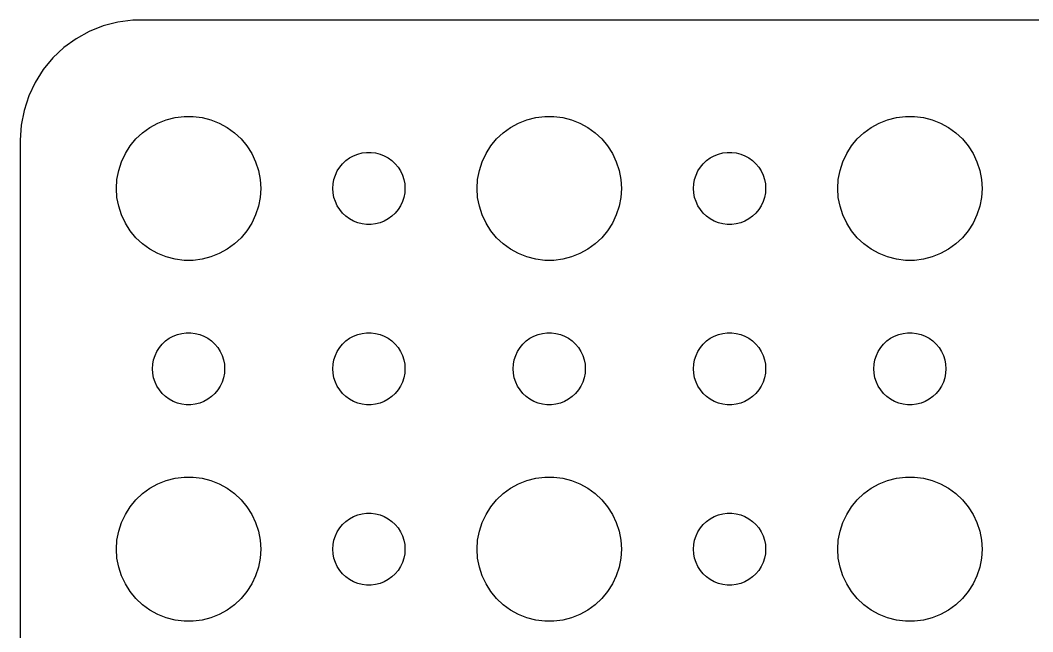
# Model space of a CAD drawing. Header units: metres. Extents: x -44 to 44, y 140 to 346.
# Drawn here: x -44.5 to -2.39, y 320.57 to 345.99 of the extents above; entities that cross this region are included whole.
import ezdxf

# ---------------------------------------------------------------- set-up
doc = ezdxf.new("R2010")
doc.units = ezdxf.units.M

msp = doc.modelspace()

# ---------------------------------------------------------------- linework, layer by layer
for p, q in [((-41.0451, 345.755), (-41.6289, 345.524)), ((-40.4369, 345.911), (-41.0451, 345.755)), ((-39.8139, 345.99), (-40.4369, 345.911)), ((39.8139, 345.99), (-39.8139, 345.99)), ((-41.6289, 345.524), (-42.1791, 345.222)), ((-42.1791, 345.222), (-42.6871, 344.853)), ((-42.6871, 344.853), (-43.1448, 344.423)), ((-43.1448, 344.423), (-43.5451, 343.939)), ((-43.5451, 343.939), (-43.8815, 343.409)), ((-43.8815, 343.409), (-44.1489, 342.841)), ((-44.1489, 342.841), (-44.3429, 342.243)), ((-44.3429, 342.243), (-44.4606, 341.627)), ((-38.427, 341.853), (-38.0621, 341.947)), ((-38.0621, 341.947), (-37.6884, 341.994)), ((-37.6884, 341.994), (-37.3116, 341.994)), ((-37.3116, 341.994), (-36.9379, 341.947)), ((-36.9379, 341.947), (-36.5729, 341.853)), ((-23.427, 341.853), (-23.0621, 341.947)), ((-23.0621, 341.947), (-22.6884, 341.994)), ((-22.6884, 341.994), (-22.3116, 341.994)), ((-22.3116, 341.994), (-21.9379, 341.947)), ((-21.9379, 341.947), (-21.5729, 341.853)), ((-8.42705, 341.853), (-8.06213, 341.947)), ((-8.06213, 341.947), (-7.68837, 341.994)), ((-7.68837, 341.994), (-7.31161, 341.994)), ((-7.31161, 341.994), (-6.93785, 341.947)), ((-6.93785, 341.947), (-6.57294, 341.853)), ((-44.4606, 341.627), (-44.5, 341)), ((-39.4123, 341.312), (-39.1075, 341.533)), ((-39.1075, 341.533), (-38.7773, 341.714)), ((-38.7773, 341.714), (-38.427, 341.853)), ((-36.5729, 341.853), (-36.2227, 341.714)), ((-36.2227, 341.714), (-35.8925, 341.533)), ((-35.8925, 341.533), (-35.5877, 341.312)), ((-24.4123, 341.312), (-24.1075, 341.533)), ((-24.1075, 341.533), (-23.7773, 341.714)), ((-23.7773, 341.714), (-23.427, 341.853)), ((-21.5729, 341.853), (-21.2227, 341.714)), ((-21.2227, 341.714), (-20.8925, 341.533)), ((-20.8925, 341.533), (-20.5877, 341.312)), ((-9.41226, 341.312), (-9.10747, 341.533)), ((-9.10747, 341.533), (-8.77733, 341.714)), ((-8.77733, 341.714), (-8.42705, 341.853)), ((-6.57294, 341.853), (-6.22266, 341.714)), ((-6.22266, 341.714), (-5.89252, 341.533)), ((-5.89252, 341.533), (-5.58772, 341.312)), ((-39.6869, 341.054), (-39.4123, 341.312)), ((-35.5877, 341.312), (-35.3131, 341.054)), ((-24.6869, 341.054), (-24.4123, 341.312)), ((-20.5877, 341.312), (-20.3131, 341.054)), ((-9.6869, 341.054), (-9.41226, 341.312)), ((-5.58772, 341.312), (-5.31308, 341.054)), ((-44.5, 341), (-44.5, 307)), ((-40.1289, 340.445), (-39.927, 340.763)), ((-39.927, 340.763), (-39.6869, 341.054)), ((-35.3131, 341.054), (-35.0729, 340.763)), ((-35.0729, 340.763), (-34.8711, 340.445)), ((-25.1289, 340.445), (-24.927, 340.763)), ((-24.927, 340.763), (-24.6869, 341.054)), ((-20.3131, 341.054), (-20.0729, 340.763)), ((-20.0729, 340.763), (-19.8711, 340.445)), ((-10.1289, 340.445), (-9.92705, 340.763)), ((-9.92705, 340.763), (-9.6869, 341.054)), ((-5.31308, 341.054), (-5.07294, 340.763)), ((-5.07294, 340.763), (-4.87108, 340.445)), ((-40.2893, 340.104), (-40.1289, 340.445)), ((-34.8711, 340.445), (-34.7107, 340.104)), ((-30.9561, 340.156), (-30.8037, 340.266)), ((-30.8037, 340.266), (-30.6387, 340.357)), ((-30.6387, 340.357), (-30.4635, 340.427)), ((-30.4635, 340.427), (-30.2811, 340.473)), ((-30.2811, 340.473), (-30.0942, 340.497)), ((-30.0942, 340.497), (-29.9058, 340.497)), ((-29.9058, 340.497), (-29.7189, 340.473)), ((-29.7189, 340.473), (-29.5365, 340.427)), ((-29.5365, 340.427), (-29.3613, 340.357)), ((-29.3613, 340.357), (-29.1963, 340.266)), ((-29.1963, 340.266), (-29.0439, 340.156)), ((-25.2893, 340.104), (-25.1289, 340.445)), ((-19.8711, 340.445), (-19.7107, 340.104)), ((-15.9561, 340.156), (-15.8037, 340.266)), ((-15.8037, 340.266), (-15.6387, 340.357)), ((-15.6387, 340.357), (-15.4635, 340.427)), ((-15.4635, 340.427), (-15.2811, 340.473)), ((-15.2811, 340.473), (-15.0942, 340.497)), ((-15.0942, 340.497), (-14.9058, 340.497)), ((-14.9058, 340.497), (-14.7189, 340.473)), ((-14.7189, 340.473), (-14.5365, 340.427)), ((-14.5365, 340.427), (-14.3613, 340.357)), ((-14.3613, 340.357), (-14.1963, 340.266)), ((-14.1963, 340.266), (-14.0439, 340.156)), ((-10.2893, 340.104), (-10.1289, 340.445)), ((-4.87108, 340.445), (-4.71066, 340.104)), ((-40.4057, 339.746), (-40.2893, 340.104)), ((-34.7107, 340.104), (-34.5942, 339.746)), ((-31.3145, 339.723), (-31.2135, 339.882)), ((-31.2135, 339.882), (-31.0934, 340.027)), ((-31.0934, 340.027), (-30.9561, 340.156)), ((-29.0439, 340.156), (-28.9065, 340.027)), ((-28.9065, 340.027), (-28.7865, 339.882)), ((-28.7865, 339.882), (-28.6855, 339.723)), ((-25.4057, 339.746), (-25.2893, 340.104)), ((-19.7107, 340.104), (-19.5942, 339.746)), ((-16.3145, 339.723), (-16.2135, 339.882)), ((-16.2135, 339.882), (-16.0934, 340.027)), ((-16.0934, 340.027), (-15.9561, 340.156)), ((-14.0439, 340.156), (-13.9065, 340.027)), ((-13.9065, 340.027), (-13.7865, 339.882)), ((-13.7865, 339.882), (-13.6855, 339.723)), ((-10.4057, 339.746), (-10.2893, 340.104)), ((-4.71066, 340.104), (-4.59424, 339.746)), ((-40.4763, 339.376), (-40.4057, 339.746)), ((-34.5942, 339.746), (-34.5237, 339.376)), ((-31.4529, 339.373), (-31.3947, 339.552)), ((-31.3947, 339.552), (-31.3145, 339.723)), ((-28.6855, 339.723), (-28.6053, 339.552)), ((-28.6053, 339.552), (-28.5471, 339.373)), ((-25.4763, 339.376), (-25.4057, 339.746)), ((-19.5942, 339.746), (-19.5237, 339.376)), ((-16.4529, 339.373), (-16.3947, 339.552)), ((-16.3947, 339.552), (-16.3145, 339.723)), ((-13.6855, 339.723), (-13.6053, 339.552)), ((-13.6053, 339.552), (-13.5471, 339.373)), ((-10.4763, 339.376), (-10.4057, 339.746)), ((-4.59424, 339.746), (-4.52365, 339.376)), ((-40.5, 339), (-40.4763, 339.376)), ((-40.4763, 338.624), (-40.5, 339)), ((-34.5237, 339.376), (-34.5, 339)), ((-34.5, 339), (-34.5237, 338.624)), ((-31.5, 339), (-31.4882, 339.188)), ((-31.4882, 338.812), (-31.5, 339)), ((-31.4882, 339.188), (-31.4529, 339.373)), ((-28.5471, 339.373), (-28.5118, 339.188)), ((-28.5118, 339.188), (-28.5, 339)), ((-28.5, 339), (-28.5118, 338.812)), ((-25.5, 339), (-25.4763, 339.376)), ((-25.4763, 338.624), (-25.5, 339)), ((-19.5237, 339.376), (-19.5, 339)), ((-19.5, 339), (-19.5237, 338.624)), ((-16.5, 339), (-16.4882, 339.188)), ((-16.4882, 338.812), (-16.5, 339)), ((-16.4882, 339.188), (-16.4529, 339.373)), ((-13.5471, 339.373), (-13.5118, 339.188)), ((-13.5118, 339.188), (-13.5, 339)), ((-13.5, 339), (-13.5118, 338.812)), ((-10.5, 339), (-10.4763, 339.376)), ((-10.4763, 338.624), (-10.5, 339)), ((-4.52365, 339.376), (-4.5, 339)), ((-4.5, 339), (-4.52365, 338.624)), ((-40.4057, 338.254), (-40.4763, 338.624)), ((-34.5237, 338.624), (-34.5942, 338.254)), ((-31.4529, 338.627), (-31.4882, 338.812)), ((-31.3947, 338.448), (-31.4529, 338.627)), ((-28.5471, 338.627), (-28.6053, 338.448)), ((-28.5118, 338.812), (-28.5471, 338.627)), ((-25.4057, 338.254), (-25.4763, 338.624)), ((-19.5237, 338.624), (-19.5942, 338.254)), ((-16.4529, 338.627), (-16.4882, 338.812)), ((-16.3947, 338.448), (-16.4529, 338.627)), ((-13.5471, 338.627), (-13.6053, 338.448)), ((-13.5118, 338.812), (-13.5471, 338.627)), ((-10.4057, 338.254), (-10.4763, 338.624)), ((-4.52365, 338.624), (-4.59424, 338.254)), ((-40.2893, 337.896), (-40.4057, 338.254)), ((-34.5942, 338.254), (-34.7107, 337.896)), ((-31.3145, 338.277), (-31.3947, 338.448)), ((-31.2135, 338.118), (-31.3145, 338.277)), ((-28.6855, 338.277), (-28.7865, 338.118)), ((-28.6053, 338.448), (-28.6855, 338.277)), ((-25.2893, 337.896), (-25.4057, 338.254)), ((-19.5942, 338.254), (-19.7107, 337.896)), ((-16.3145, 338.277), (-16.3947, 338.448)), ((-16.2135, 338.118), (-16.3145, 338.277)), ((-13.6855, 338.277), (-13.7865, 338.118)), ((-13.6053, 338.448), (-13.6855, 338.277)), ((-10.2893, 337.896), (-10.4057, 338.254)), ((-4.59424, 338.254), (-4.71066, 337.896)), ((-40.1289, 337.555), (-40.2893, 337.896)), ((-34.7107, 337.896), (-34.8711, 337.555)), ((-31.0934, 337.973), (-31.2135, 338.118)), ((-30.9561, 337.844), (-31.0934, 337.973)), ((-30.8037, 337.734), (-30.9561, 337.844)), ((-30.6387, 337.643), (-30.8037, 337.734)), ((-29.1963, 337.734), (-29.3613, 337.643)), ((-29.0439, 337.844), (-29.1963, 337.734)), ((-28.9065, 337.973), (-29.0439, 337.844)), ((-28.7865, 338.118), (-28.9065, 337.973)), ((-25.1289, 337.555), (-25.2893, 337.896)), ((-19.7107, 337.896), (-19.8711, 337.555)), ((-16.0934, 337.973), (-16.2135, 338.118)), ((-15.9561, 337.844), (-16.0934, 337.973)), ((-15.8037, 337.734), (-15.9561, 337.844)), ((-15.6387, 337.643), (-15.8037, 337.734)), ((-14.1963, 337.734), (-14.3613, 337.643)), ((-14.0439, 337.844), (-14.1963, 337.734)), ((-13.9065, 337.973), (-14.0439, 337.844)), ((-13.7865, 338.118), (-13.9065, 337.973)), ((-10.1289, 337.555), (-10.2893, 337.896)), ((-4.71066, 337.896), (-4.87108, 337.555)), ((-39.927, 337.237), (-40.1289, 337.555)), ((-34.8711, 337.555), (-35.0729, 337.237)), ((-30.4635, 337.573), (-30.6387, 337.643)), ((-30.2811, 337.527), (-30.4635, 337.573)), ((-30.0942, 337.503), (-30.2811, 337.527)), ((-29.9058, 337.503), (-30.0942, 337.503)), ((-29.7189, 337.527), (-29.9058, 337.503)), ((-29.5365, 337.573), (-29.7189, 337.527)), ((-29.3613, 337.643), (-29.5365, 337.573)), ((-24.927, 337.237), (-25.1289, 337.555)), ((-19.8711, 337.555), (-20.0729, 337.237)), ((-15.4635, 337.573), (-15.6387, 337.643)), ((-15.2811, 337.527), (-15.4635, 337.573)), ((-15.0942, 337.503), (-15.2811, 337.527)), ((-14.9058, 337.503), (-15.0942, 337.503)), ((-14.7189, 337.527), (-14.9058, 337.503)), ((-14.5365, 337.573), (-14.7189, 337.527)), ((-14.3613, 337.643), (-14.5365, 337.573)), ((-9.92705, 337.237), (-10.1289, 337.555)), ((-4.87108, 337.555), (-5.07294, 337.237)), ((-39.6869, 336.946), (-39.927, 337.237)), ((-39.4123, 336.688), (-39.6869, 336.946)), ((-35.3131, 336.946), (-35.5877, 336.688)), ((-35.0729, 337.237), (-35.3131, 336.946)), ((-24.6869, 336.946), (-24.927, 337.237)), ((-24.4123, 336.688), (-24.6869, 336.946)), ((-20.3131, 336.946), (-20.5877, 336.688)), ((-20.0729, 337.237), (-20.3131, 336.946)), ((-9.6869, 336.946), (-9.92705, 337.237)), ((-9.41226, 336.688), (-9.6869, 336.946)), ((-5.31308, 336.946), (-5.58772, 336.688)), ((-5.07294, 337.237), (-5.31308, 336.946)), ((-39.1075, 336.467), (-39.4123, 336.688)), ((-38.7773, 336.286), (-39.1075, 336.467)), ((-35.8925, 336.467), (-36.2227, 336.286)), ((-35.5877, 336.688), (-35.8925, 336.467)), ((-24.1075, 336.467), (-24.4123, 336.688)), ((-23.7773, 336.286), (-24.1075, 336.467)), ((-20.8925, 336.467), (-21.2227, 336.286)), ((-20.5877, 336.688), (-20.8925, 336.467)), ((-9.10747, 336.467), (-9.41226, 336.688)), ((-8.77733, 336.286), (-9.10747, 336.467)), ((-5.89252, 336.467), (-6.22266, 336.286)), ((-5.58772, 336.688), (-5.89252, 336.467)), ((-38.427, 336.147), (-38.7773, 336.286)), ((-38.0621, 336.053), (-38.427, 336.147)), ((-37.6884, 336.006), (-38.0621, 336.053)), ((-36.9379, 336.053), (-37.3116, 336.006)), ((-36.5729, 336.147), (-36.9379, 336.053)), ((-36.2227, 336.286), (-36.5729, 336.147)), ((-23.427, 336.147), (-23.7773, 336.286)), ((-23.0621, 336.053), (-23.427, 336.147)), ((-22.6884, 336.006), (-23.0621, 336.053)), ((-21.9379, 336.053), (-22.3116, 336.006)), ((-21.5729, 336.147), (-21.9379, 336.053)), ((-21.2227, 336.286), (-21.5729, 336.147)), ((-8.42705, 336.147), (-8.77733, 336.286)), ((-8.06213, 336.053), (-8.42705, 336.147)), ((-7.68837, 336.006), (-8.06213, 336.053)), ((-6.93785, 336.053), (-7.31161, 336.006)), ((-6.57294, 336.147), (-6.93785, 336.053)), ((-6.22266, 336.286), (-6.57294, 336.147)), ((-37.3116, 336.006), (-37.6884, 336.006)), ((-22.3116, 336.006), (-22.6884, 336.006)), ((-7.31161, 336.006), (-7.68837, 336.006)), ((-38.4561, 332.656), (-38.3037, 332.766)), ((-38.3037, 332.766), (-38.1387, 332.857)), ((-38.1387, 332.857), (-37.9635, 332.927)), ((-37.9635, 332.927), (-37.7811, 332.973)), ((-37.7811, 332.973), (-37.5942, 332.997)), ((-37.5942, 332.997), (-37.4058, 332.997)), ((-37.4058, 332.997), (-37.2189, 332.973)), ((-37.2189, 332.973), (-37.0365, 332.927)), ((-37.0365, 332.927), (-36.8613, 332.857)), ((-36.8613, 332.857), (-36.6963, 332.766)), ((-36.6963, 332.766), (-36.5439, 332.656)), ((-30.9561, 332.656), (-30.8037, 332.766)), ((-30.8037, 332.766), (-30.6387, 332.857)), ((-30.6387, 332.857), (-30.4635, 332.927)), ((-30.4635, 332.927), (-30.2811, 332.973)), ((-30.2811, 332.973), (-30.0942, 332.997)), ((-30.0942, 332.997), (-29.9058, 332.997)), ((-29.9058, 332.997), (-29.7189, 332.973)), ((-29.7189, 332.973), (-29.5365, 332.927)), ((-29.5365, 332.927), (-29.3613, 332.857)), ((-29.3613, 332.857), (-29.1963, 332.766)), ((-29.1963, 332.766), (-29.0439, 332.656)), ((-23.4561, 332.656), (-23.3037, 332.766)), ((-23.3037, 332.766), (-23.1387, 332.857)), ((-23.1387, 332.857), (-22.9635, 332.927)), ((-22.9635, 332.927), (-22.7811, 332.973)), ((-22.7811, 332.973), (-22.5942, 332.997)), ((-22.5942, 332.997), (-22.4058, 332.997)), ((-22.4058, 332.997), (-22.2189, 332.973)), ((-22.2189, 332.973), (-22.0365, 332.927)), ((-22.0365, 332.927), (-21.8613, 332.857)), ((-21.8613, 332.857), (-21.6963, 332.766)), ((-21.6963, 332.766), (-21.5439, 332.656)), ((-15.9561, 332.656), (-15.8037, 332.766)), ((-15.8037, 332.766), (-15.6387, 332.857)), ((-15.6387, 332.857), (-15.4635, 332.927)), ((-15.4635, 332.927), (-15.2811, 332.973)), ((-15.2811, 332.973), (-15.0942, 332.997)), ((-15.0942, 332.997), (-14.9058, 332.997)), ((-14.9058, 332.997), (-14.7189, 332.973)), ((-14.7189, 332.973), (-14.5365, 332.927)), ((-14.5365, 332.927), (-14.3613, 332.857)), ((-14.3613, 332.857), (-14.1963, 332.766)), ((-14.1963, 332.766), (-14.0439, 332.656)), ((-8.45613, 332.656), (-8.30373, 332.766)), ((-8.30373, 332.766), (-8.13866, 332.857)), ((-8.13866, 332.857), (-7.96352, 332.927)), ((-7.96352, 332.927), (-7.78107, 332.973)), ((-7.78107, 332.973), (-7.59418, 332.997)), ((-7.59418, 332.997), (-7.40581, 332.997)), ((-7.40581, 332.997), (-7.21892, 332.973)), ((-7.21892, 332.973), (-7.03647, 332.927)), ((-7.03647, 332.927), (-6.86133, 332.857)), ((-6.86133, 332.857), (-6.69626, 332.766)), ((-6.69626, 332.766), (-6.54385, 332.656)), ((-38.8145, 332.223), (-38.7135, 332.382)), ((-38.7135, 332.382), (-38.5934, 332.527)), ((-38.5934, 332.527), (-38.4561, 332.656)), ((-36.5439, 332.656), (-36.4065, 332.527)), ((-36.4065, 332.527), (-36.2865, 332.382)), ((-36.2865, 332.382), (-36.1855, 332.223)), ((-31.3145, 332.223), (-31.2135, 332.382)), ((-31.2135, 332.382), (-31.0934, 332.527)), ((-31.0934, 332.527), (-30.9561, 332.656)), ((-29.0439, 332.656), (-28.9065, 332.527)), ((-28.9065, 332.527), (-28.7865, 332.382)), ((-28.7865, 332.382), (-28.6855, 332.223)), ((-23.8145, 332.223), (-23.7135, 332.382)), ((-23.7135, 332.382), (-23.5934, 332.527)), ((-23.5934, 332.527), (-23.4561, 332.656)), ((-21.5439, 332.656), (-21.4065, 332.527)), ((-21.4065, 332.527), (-21.2865, 332.382)), ((-21.2865, 332.382), (-21.1855, 332.223)), ((-16.3145, 332.223), (-16.2135, 332.382)), ((-16.2135, 332.382), (-16.0934, 332.527)), ((-16.0934, 332.527), (-15.9561, 332.656)), ((-14.0439, 332.656), (-13.9065, 332.527)), ((-13.9065, 332.527), (-13.7865, 332.382)), ((-13.7865, 332.382), (-13.6855, 332.223)), ((-8.81445, 332.223), (-8.71352, 332.382)), ((-8.71352, 332.382), (-8.59344, 332.527)), ((-8.59344, 332.527), (-8.45613, 332.656)), ((-6.54385, 332.656), (-6.40654, 332.527)), ((-6.40654, 332.527), (-6.28647, 332.382)), ((-6.28647, 332.382), (-6.18553, 332.223)), ((-38.9882, 331.688), (-38.9529, 331.873)), ((-38.9529, 331.873), (-38.8947, 332.052)), ((-38.8947, 332.052), (-38.8145, 332.223)), ((-36.1855, 332.223), (-36.1053, 332.052)), ((-36.1053, 332.052), (-36.0471, 331.873)), ((-36.0471, 331.873), (-36.0118, 331.688)), ((-31.4882, 331.688), (-31.4529, 331.873)), ((-31.4529, 331.873), (-31.3947, 332.052)), ((-31.3947, 332.052), (-31.3145, 332.223)), ((-28.6855, 332.223), (-28.6053, 332.052)), ((-28.6053, 332.052), (-28.5471, 331.873)), ((-28.5471, 331.873), (-28.5118, 331.688)), ((-23.9882, 331.688), (-23.9529, 331.873)), ((-23.9529, 331.873), (-23.8947, 332.052)), ((-23.8947, 332.052), (-23.8145, 332.223)), ((-21.1855, 332.223), (-21.1053, 332.052)), ((-21.1053, 332.052), (-21.0471, 331.873)), ((-21.0471, 331.873), (-21.0118, 331.688)), ((-16.4882, 331.688), (-16.4529, 331.873)), ((-16.4529, 331.873), (-16.3947, 332.052)), ((-16.3947, 332.052), (-16.3145, 332.223)), ((-13.6855, 332.223), (-13.6053, 332.052)), ((-13.6053, 332.052), (-13.5471, 331.873)), ((-13.5471, 331.873), (-13.5118, 331.688)), ((-8.98816, 331.688), (-8.95287, 331.873)), ((-8.95287, 331.873), (-8.89465, 332.052)), ((-8.89465, 332.052), (-8.81445, 332.223)), ((-6.18553, 332.223), (-6.10533, 332.052)), ((-6.10533, 332.052), (-6.04712, 331.873)), ((-6.04712, 331.873), (-6.01183, 331.688)), ((-39, 331.5), (-38.9882, 331.688)), ((-38.9882, 331.312), (-39, 331.5)), ((-36.0118, 331.688), (-36, 331.5)), ((-36, 331.5), (-36.0118, 331.312)), ((-31.5, 331.5), (-31.4882, 331.688)), ((-31.4882, 331.312), (-31.5, 331.5)), ((-28.5118, 331.688), (-28.5, 331.5)), ((-28.5, 331.5), (-28.5118, 331.312)), ((-24, 331.5), (-23.9882, 331.688)), ((-23.9882, 331.312), (-24, 331.5)), ((-21.0118, 331.688), (-21, 331.5)), ((-21, 331.5), (-21.0118, 331.312)), ((-16.5, 331.5), (-16.4882, 331.688)), ((-16.4882, 331.312), (-16.5, 331.5)), ((-13.5118, 331.688), (-13.5, 331.5)), ((-13.5, 331.5), (-13.5118, 331.312)), ((-9, 331.5), (-8.98816, 331.688)), ((-8.98816, 331.312), (-9, 331.5)), ((-6.01183, 331.688), (-6, 331.5)), ((-6, 331.5), (-6.01183, 331.312)), ((-38.9529, 331.127), (-38.9882, 331.312)), ((-38.8947, 330.948), (-38.9529, 331.127)), ((-36.0471, 331.127), (-36.1053, 330.948)), ((-36.0118, 331.312), (-36.0471, 331.127)), ((-31.4529, 331.127), (-31.4882, 331.312)), ((-31.3947, 330.948), (-31.4529, 331.127)), ((-28.5471, 331.127), (-28.6053, 330.948)), ((-28.5118, 331.312), (-28.5471, 331.127)), ((-23.9529, 331.127), (-23.9882, 331.312)), ((-23.8947, 330.948), (-23.9529, 331.127)), ((-21.0471, 331.127), (-21.1053, 330.948)), ((-21.0118, 331.312), (-21.0471, 331.127)), ((-16.4529, 331.127), (-16.4882, 331.312)), ((-16.3947, 330.948), (-16.4529, 331.127)), ((-13.5471, 331.127), (-13.6053, 330.948)), ((-13.5118, 331.312), (-13.5471, 331.127)), ((-8.95287, 331.127), (-8.98816, 331.312)), ((-8.89465, 330.948), (-8.95287, 331.127)), ((-6.04712, 331.127), (-6.10533, 330.948)), ((-6.01183, 331.312), (-6.04712, 331.127)), ((-38.8145, 330.777), (-38.8947, 330.948)), ((-38.7135, 330.618), (-38.8145, 330.777)), ((-38.5934, 330.473), (-38.7135, 330.618)), ((-36.2865, 330.618), (-36.4065, 330.473)), ((-36.1855, 330.777), (-36.2865, 330.618)), ((-36.1053, 330.948), (-36.1855, 330.777)), ((-31.3145, 330.777), (-31.3947, 330.948)), ((-31.2135, 330.618), (-31.3145, 330.777)), ((-31.0934, 330.473), (-31.2135, 330.618)), ((-28.7865, 330.618), (-28.9065, 330.473)), ((-28.6855, 330.777), (-28.7865, 330.618)), ((-28.6053, 330.948), (-28.6855, 330.777)), ((-23.8145, 330.777), (-23.8947, 330.948)), ((-23.7135, 330.618), (-23.8145, 330.777)), ((-23.5934, 330.473), (-23.7135, 330.618)), ((-21.2865, 330.618), (-21.4065, 330.473)), ((-21.1855, 330.777), (-21.2865, 330.618)), ((-21.1053, 330.948), (-21.1855, 330.777)), ((-16.3145, 330.777), (-16.3947, 330.948)), ((-16.2135, 330.618), (-16.3145, 330.777)), ((-16.0934, 330.473), (-16.2135, 330.618)), ((-13.7865, 330.618), (-13.9065, 330.473)), ((-13.6855, 330.777), (-13.7865, 330.618)), ((-13.6053, 330.948), (-13.6855, 330.777)), ((-8.81445, 330.777), (-8.89465, 330.948)), ((-8.71352, 330.618), (-8.81445, 330.777)), ((-8.59344, 330.473), (-8.71352, 330.618)), ((-6.28647, 330.618), (-6.40654, 330.473)), ((-6.18553, 330.777), (-6.28647, 330.618)), ((-6.10533, 330.948), (-6.18553, 330.777)), ((-38.4561, 330.344), (-38.5934, 330.473)), ((-38.3037, 330.234), (-38.4561, 330.344)), ((-38.1387, 330.143), (-38.3037, 330.234)), ((-37.9635, 330.073), (-38.1387, 330.143)), ((-36.8613, 330.143), (-37.0365, 330.073)), ((-36.6963, 330.234), (-36.8613, 330.143)), ((-36.5439, 330.344), (-36.6963, 330.234)), ((-36.4065, 330.473), (-36.5439, 330.344)), ((-30.9561, 330.344), (-31.0934, 330.473)), ((-30.8037, 330.234), (-30.9561, 330.344)), ((-30.6387, 330.143), (-30.8037, 330.234)), ((-30.4635, 330.073), (-30.6387, 330.143)), ((-29.3613, 330.143), (-29.5365, 330.073)), ((-29.1963, 330.234), (-29.3613, 330.143)), ((-29.0439, 330.344), (-29.1963, 330.234)), ((-28.9065, 330.473), (-29.0439, 330.344)), ((-23.4561, 330.344), (-23.5934, 330.473)), ((-23.3037, 330.234), (-23.4561, 330.344)), ((-23.1387, 330.143), (-23.3037, 330.234)), ((-22.9635, 330.073), (-23.1387, 330.143)), ((-21.8613, 330.143), (-22.0365, 330.073)), ((-21.6963, 330.234), (-21.8613, 330.143)), ((-21.5439, 330.344), (-21.6963, 330.234)), ((-21.4065, 330.473), (-21.5439, 330.344)), ((-15.9561, 330.344), (-16.0934, 330.473)), ((-15.8037, 330.234), (-15.9561, 330.344)), ((-15.6387, 330.143), (-15.8037, 330.234)), ((-15.4635, 330.073), (-15.6387, 330.143)), ((-14.3613, 330.143), (-14.5365, 330.073)), ((-14.1963, 330.234), (-14.3613, 330.143)), ((-14.0439, 330.344), (-14.1963, 330.234)), ((-13.9065, 330.473), (-14.0439, 330.344)), ((-8.45613, 330.344), (-8.59344, 330.473)), ((-8.30373, 330.234), (-8.45613, 330.344)), ((-8.13866, 330.143), (-8.30373, 330.234)), ((-7.96352, 330.073), (-8.13866, 330.143)), ((-6.86133, 330.143), (-7.03647, 330.073)), ((-6.69626, 330.234), (-6.86133, 330.143)), ((-6.54385, 330.344), (-6.69626, 330.234)), ((-6.40654, 330.473), (-6.54385, 330.344)), ((-37.7811, 330.027), (-37.9635, 330.073)), ((-37.5942, 330.003), (-37.7811, 330.027)), ((-37.4058, 330.003), (-37.5942, 330.003)), ((-37.2189, 330.027), (-37.4058, 330.003)), ((-37.0365, 330.073), (-37.2189, 330.027)), ((-30.2811, 330.027), (-30.4635, 330.073)), ((-30.0942, 330.003), (-30.2811, 330.027)), ((-29.9058, 330.003), (-30.0942, 330.003)), ((-29.7189, 330.027), (-29.9058, 330.003)), ((-29.5365, 330.073), (-29.7189, 330.027)), ((-22.7811, 330.027), (-22.9635, 330.073)), ((-22.5942, 330.003), (-22.7811, 330.027)), ((-22.4058, 330.003), (-22.5942, 330.003)), ((-22.2189, 330.027), (-22.4058, 330.003)), ((-22.0365, 330.073), (-22.2189, 330.027)), ((-15.2811, 330.027), (-15.4635, 330.073)), ((-15.0942, 330.003), (-15.2811, 330.027)), ((-14.9058, 330.003), (-15.0942, 330.003)), ((-14.7189, 330.027), (-14.9058, 330.003)), ((-14.5365, 330.073), (-14.7189, 330.027)), ((-7.78107, 330.027), (-7.96352, 330.073)), ((-7.59418, 330.003), (-7.78107, 330.027)), ((-7.40581, 330.003), (-7.59418, 330.003)), ((-7.21892, 330.027), (-7.40581, 330.003)), ((-7.03647, 330.073), (-7.21892, 330.027)), ((-38.7773, 326.714), (-38.427, 326.853)), ((-38.427, 326.853), (-38.0621, 326.947)), ((-38.0621, 326.947), (-37.6884, 326.994)), ((-37.6884, 326.994), (-37.3116, 326.994)), ((-37.3116, 326.994), (-36.9379, 326.947)), ((-36.9379, 326.947), (-36.5729, 326.853)), ((-36.5729, 326.853), (-36.2227, 326.714)), ((-23.7773, 326.714), (-23.427, 326.853)), ((-23.427, 326.853), (-23.0621, 326.947)), ((-23.0621, 326.947), (-22.6884, 326.994)), ((-22.6884, 326.994), (-22.3116, 326.994)), ((-22.3116, 326.994), (-21.9379, 326.947)), ((-21.9379, 326.947), (-21.5729, 326.853)), ((-21.5729, 326.853), (-21.2227, 326.714)), ((-8.77733, 326.714), (-8.42705, 326.853)), ((-8.42705, 326.853), (-8.06213, 326.947)), ((-8.06213, 326.947), (-7.68837, 326.994)), ((-7.68837, 326.994), (-7.31161, 326.994)), ((-7.31161, 326.994), (-6.93785, 326.947)), ((-6.93785, 326.947), (-6.57294, 326.853)), ((-6.57294, 326.853), (-6.22266, 326.714)), ((-39.4123, 326.312), (-39.1075, 326.533)), ((-39.1075, 326.533), (-38.7773, 326.714)), ((-36.2227, 326.714), (-35.8925, 326.533)), ((-35.8925, 326.533), (-35.5877, 326.312)), ((-24.4123, 326.312), (-24.1075, 326.533)), ((-24.1075, 326.533), (-23.7773, 326.714)), ((-21.2227, 326.714), (-20.8925, 326.533)), ((-20.8925, 326.533), (-20.5877, 326.312)), ((-9.41226, 326.312), (-9.10747, 326.533)), ((-9.10747, 326.533), (-8.77733, 326.714)), ((-6.22266, 326.714), (-5.89252, 326.533)), ((-5.89252, 326.533), (-5.58772, 326.312)), ((-39.927, 325.763), (-39.6869, 326.054)), ((-39.6869, 326.054), (-39.4123, 326.312)), ((-35.5877, 326.312), (-35.3131, 326.054)), ((-35.3131, 326.054), (-35.0729, 325.763)), ((-24.927, 325.763), (-24.6869, 326.054)), ((-24.6869, 326.054), (-24.4123, 326.312)), ((-20.5877, 326.312), (-20.3131, 326.054)), ((-20.3131, 326.054), (-20.0729, 325.763)), ((-9.92705, 325.763), (-9.6869, 326.054)), ((-9.6869, 326.054), (-9.41226, 326.312)), ((-5.58772, 326.312), (-5.31308, 326.054)), ((-5.31308, 326.054), (-5.07294, 325.763)), ((-40.1289, 325.445), (-39.927, 325.763)), ((-35.0729, 325.763), (-34.8711, 325.445)), ((-25.1289, 325.445), (-24.927, 325.763)), ((-20.0729, 325.763), (-19.8711, 325.445)), ((-10.1289, 325.445), (-9.92705, 325.763)), ((-5.07294, 325.763), (-4.87108, 325.445)), ((-40.4057, 324.746), (-40.2893, 325.104)), ((-40.2893, 325.104), (-40.1289, 325.445)), ((-34.8711, 325.445), (-34.7107, 325.104)), ((-34.7107, 325.104), (-34.5942, 324.746)), ((-31.0934, 325.027), (-30.9561, 325.156)), ((-30.9561, 325.156), (-30.8037, 325.266)), ((-30.8037, 325.266), (-30.6387, 325.357)), ((-30.6387, 325.357), (-30.4635, 325.427)), ((-30.4635, 325.427), (-30.2811, 325.473)), ((-30.2811, 325.473), (-30.0942, 325.497)), ((-30.0942, 325.497), (-29.9058, 325.497)), ((-29.9058, 325.497), (-29.7189, 325.473)), ((-29.7189, 325.473), (-29.5365, 325.427)), ((-29.5365, 325.427), (-29.3613, 325.357)), ((-29.3613, 325.357), (-29.1963, 325.266)), ((-29.1963, 325.266), (-29.0439, 325.156)), ((-29.0439, 325.156), (-28.9065, 325.027)), ((-25.4057, 324.746), (-25.2893, 325.104)), ((-25.2893, 325.104), (-25.1289, 325.445)), ((-19.8711, 325.445), (-19.7107, 325.104)), ((-19.7107, 325.104), (-19.5942, 324.746)), ((-16.0934, 325.027), (-15.9561, 325.156)), ((-15.9561, 325.156), (-15.8037, 325.266)), ((-15.8037, 325.266), (-15.6387, 325.357)), ((-15.6387, 325.357), (-15.4635, 325.427)), ((-15.4635, 325.427), (-15.2811, 325.473)), ((-15.2811, 325.473), (-15.0942, 325.497)), ((-15.0942, 325.497), (-14.9058, 325.497)), ((-14.9058, 325.497), (-14.7189, 325.473)), ((-14.7189, 325.473), (-14.5365, 325.427)), ((-14.5365, 325.427), (-14.3613, 325.357)), ((-14.3613, 325.357), (-14.1963, 325.266)), ((-14.1963, 325.266), (-14.0439, 325.156)), ((-14.0439, 325.156), (-13.9065, 325.027)), ((-10.4057, 324.746), (-10.2893, 325.104)), ((-10.2893, 325.104), (-10.1289, 325.445)), ((-4.87108, 325.445), (-4.71066, 325.104)), ((-4.71066, 325.104), (-4.59424, 324.746)), ((-40.4763, 324.376), (-40.4057, 324.746)), ((-34.5942, 324.746), (-34.5237, 324.376)), ((-31.3947, 324.552), (-31.3145, 324.723)), ((-31.3145, 324.723), (-31.2135, 324.882)), ((-31.2135, 324.882), (-31.0934, 325.027)), ((-28.9065, 325.027), (-28.7865, 324.882)), ((-28.7865, 324.882), (-28.6855, 324.723)), ((-28.6855, 324.723), (-28.6053, 324.552)), ((-25.4763, 324.376), (-25.4057, 324.746)), ((-19.5942, 324.746), (-19.5237, 324.376)), ((-16.3947, 324.552), (-16.3145, 324.723)), ((-16.3145, 324.723), (-16.2135, 324.882)), ((-16.2135, 324.882), (-16.0934, 325.027)), ((-13.9065, 325.027), (-13.7865, 324.882)), ((-13.7865, 324.882), (-13.6855, 324.723)), ((-13.6855, 324.723), (-13.6053, 324.552)), ((-10.4763, 324.376), (-10.4057, 324.746)), ((-4.59424, 324.746), (-4.52365, 324.376)), ((-40.5, 324), (-40.4763, 324.376)), ((-34.5237, 324.376), (-34.5, 324)), ((-31.4882, 324.188), (-31.4529, 324.373)), ((-31.4529, 324.373), (-31.3947, 324.552)), ((-28.6053, 324.552), (-28.5471, 324.373)), ((-28.5471, 324.373), (-28.5118, 324.188)), ((-25.5, 324), (-25.4763, 324.376)), ((-19.5237, 324.376), (-19.5, 324)), ((-16.4882, 324.188), (-16.4529, 324.373)), ((-16.4529, 324.373), (-16.3947, 324.552)), ((-13.6053, 324.552), (-13.5471, 324.373)), ((-13.5471, 324.373), (-13.5118, 324.188)), ((-10.5, 324), (-10.4763, 324.376)), ((-4.52365, 324.376), (-4.5, 324)), ((-40.4763, 323.624), (-40.5, 324)), ((-34.5, 324), (-34.5237, 323.624)), ((-31.5, 324), (-31.4882, 324.188)), ((-31.4882, 323.812), (-31.5, 324)), ((-28.5118, 324.188), (-28.5, 324)), ((-28.5, 324), (-28.5118, 323.812)), ((-25.4763, 323.624), (-25.5, 324)), ((-19.5, 324), (-19.5237, 323.624)), ((-16.5, 324), (-16.4882, 324.188)), ((-16.4882, 323.812), (-16.5, 324)), ((-13.5118, 324.188), (-13.5, 324)), ((-13.5, 324), (-13.5118, 323.812)), ((-10.4763, 323.624), (-10.5, 324)), ((-4.5, 324), (-4.52365, 323.624)), ((-40.4057, 323.254), (-40.4763, 323.624)), ((-34.5237, 323.624), (-34.5942, 323.254)), ((-31.4529, 323.627), (-31.4882, 323.812)), ((-31.3947, 323.448), (-31.4529, 323.627)), ((-31.3145, 323.277), (-31.3947, 323.448)), ((-28.6053, 323.448), (-28.6855, 323.277)), ((-28.5471, 323.627), (-28.6053, 323.448)), ((-28.5118, 323.812), (-28.5471, 323.627)), ((-25.4057, 323.254), (-25.4763, 323.624)), ((-19.5237, 323.624), (-19.5942, 323.254)), ((-16.4529, 323.627), (-16.4882, 323.812)), ((-16.3947, 323.448), (-16.4529, 323.627)), ((-16.3145, 323.277), (-16.3947, 323.448)), ((-13.6053, 323.448), (-13.6855, 323.277)), ((-13.5471, 323.627), (-13.6053, 323.448)), ((-13.5118, 323.812), (-13.5471, 323.627)), ((-10.4057, 323.254), (-10.4763, 323.624)), ((-4.52365, 323.624), (-4.59424, 323.254)), ((-40.2893, 322.896), (-40.4057, 323.254)), ((-34.5942, 323.254), (-34.7107, 322.896)), ((-31.2135, 323.118), (-31.3145, 323.277)), ((-31.0934, 322.973), (-31.2135, 323.118)), ((-28.7865, 323.118), (-28.9065, 322.973)), ((-28.6855, 323.277), (-28.7865, 323.118)), ((-25.2893, 322.896), (-25.4057, 323.254)), ((-19.5942, 323.254), (-19.7107, 322.896)), ((-16.2135, 323.118), (-16.3145, 323.277)), ((-16.0934, 322.973), (-16.2135, 323.118)), ((-13.7865, 323.118), (-13.9065, 322.973)), ((-13.6855, 323.277), (-13.7865, 323.118)), ((-10.2893, 322.896), (-10.4057, 323.254)), ((-4.59424, 323.254), (-4.71066, 322.896)), ((-40.1289, 322.555), (-40.2893, 322.896)), ((-34.7107, 322.896), (-34.8711, 322.555)), ((-30.9561, 322.844), (-31.0934, 322.973)), ((-30.8037, 322.734), (-30.9561, 322.844)), ((-30.6387, 322.643), (-30.8037, 322.734)), ((-30.4635, 322.573), (-30.6387, 322.643)), ((-30.2811, 322.527), (-30.4635, 322.573)), ((-29.5365, 322.573), (-29.7189, 322.527)), ((-29.3613, 322.643), (-29.5365, 322.573)), ((-29.1963, 322.734), (-29.3613, 322.643)), ((-29.0439, 322.844), (-29.1963, 322.734)), ((-28.9065, 322.973), (-29.0439, 322.844)), ((-25.1289, 322.555), (-25.2893, 322.896)), ((-19.7107, 322.896), (-19.8711, 322.555)), ((-15.9561, 322.844), (-16.0934, 322.973)), ((-15.8037, 322.734), (-15.9561, 322.844)), ((-15.6387, 322.643), (-15.8037, 322.734)), ((-15.4635, 322.573), (-15.6387, 322.643)), ((-15.2811, 322.527), (-15.4635, 322.573)), ((-14.5365, 322.573), (-14.7189, 322.527)), ((-14.3613, 322.643), (-14.5365, 322.573)), ((-14.1963, 322.734), (-14.3613, 322.643)), ((-14.0439, 322.844), (-14.1963, 322.734)), ((-13.9065, 322.973), (-14.0439, 322.844)), ((-10.1289, 322.555), (-10.2893, 322.896)), ((-4.71066, 322.896), (-4.87108, 322.555)), ((-39.927, 322.237), (-40.1289, 322.555)), ((-39.6869, 321.946), (-39.927, 322.237)), ((-35.0729, 322.237), (-35.3131, 321.946)), ((-34.8711, 322.555), (-35.0729, 322.237)), ((-30.0942, 322.503), (-30.2811, 322.527)), ((-29.9058, 322.503), (-30.0942, 322.503)), ((-29.7189, 322.527), (-29.9058, 322.503)), ((-24.927, 322.237), (-25.1289, 322.555)), ((-24.6869, 321.946), (-24.927, 322.237)), ((-20.0729, 322.237), (-20.3131, 321.946)), ((-19.8711, 322.555), (-20.0729, 322.237)), ((-15.0942, 322.503), (-15.2811, 322.527)), ((-14.9058, 322.503), (-15.0942, 322.503)), ((-14.7189, 322.527), (-14.9058, 322.503)), ((-9.92705, 322.237), (-10.1289, 322.555)), ((-9.6869, 321.946), (-9.92705, 322.237)), ((-5.07294, 322.237), (-5.31308, 321.946)), ((-4.87108, 322.555), (-5.07294, 322.237)), ((-39.4123, 321.688), (-39.6869, 321.946)), ((-35.3131, 321.946), (-35.5877, 321.688)), ((-24.4123, 321.688), (-24.6869, 321.946)), ((-20.3131, 321.946), (-20.5877, 321.688)), ((-9.41226, 321.688), (-9.6869, 321.946)), ((-5.31308, 321.946), (-5.58772, 321.688)), ((-39.1075, 321.467), (-39.4123, 321.688)), ((-38.7773, 321.286), (-39.1075, 321.467)), ((-35.8925, 321.467), (-36.2227, 321.286)), ((-35.5877, 321.688), (-35.8925, 321.467)), ((-24.1075, 321.467), (-24.4123, 321.688)), ((-23.7773, 321.286), (-24.1075, 321.467)), ((-20.8925, 321.467), (-21.2227, 321.286)), ((-20.5877, 321.688), (-20.8925, 321.467)), ((-9.10747, 321.467), (-9.41226, 321.688)), ((-8.77733, 321.286), (-9.10747, 321.467)), ((-5.89252, 321.467), (-6.22266, 321.286)), ((-5.58772, 321.688), (-5.89252, 321.467)), ((-38.427, 321.147), (-38.7773, 321.286)), ((-38.0621, 321.053), (-38.427, 321.147)), ((-37.6884, 321.006), (-38.0621, 321.053)), ((-37.3116, 321.006), (-37.6884, 321.006)), ((-36.9379, 321.053), (-37.3116, 321.006)), ((-36.5729, 321.147), (-36.9379, 321.053)), ((-36.2227, 321.286), (-36.5729, 321.147)), ((-23.427, 321.147), (-23.7773, 321.286)), ((-23.0621, 321.053), (-23.427, 321.147)), ((-22.6884, 321.006), (-23.0621, 321.053)), ((-22.3116, 321.006), (-22.6884, 321.006)), ((-21.9379, 321.053), (-22.3116, 321.006)), ((-21.5729, 321.147), (-21.9379, 321.053)), ((-21.2227, 321.286), (-21.5729, 321.147)), ((-8.42705, 321.147), (-8.77733, 321.286)), ((-8.06213, 321.053), (-8.42705, 321.147)), ((-7.68837, 321.006), (-8.06213, 321.053)), ((-7.31161, 321.006), (-7.68837, 321.006)), ((-6.93785, 321.053), (-7.31161, 321.006)), ((-6.57294, 321.147), (-6.93785, 321.053)), ((-6.22266, 321.286), (-6.57294, 321.147))]:
    msp.add_line(p, q)

doc.saveas('drawing.dxf')
